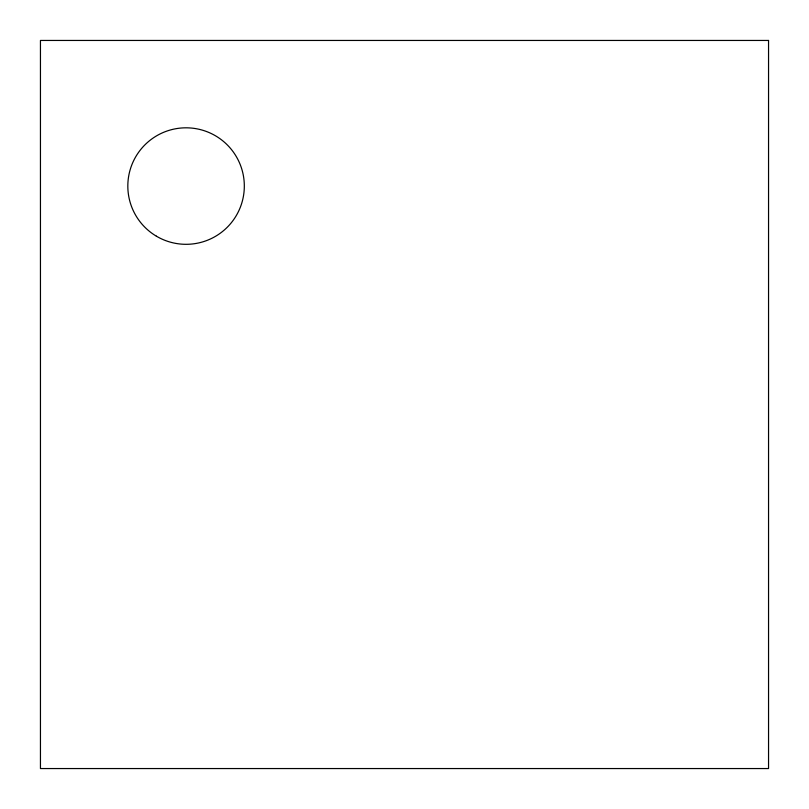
<?xml version="1.0" encoding="UTF-8"?>
<svg xmlns="http://www.w3.org/2000/svg" width="809" height="809" viewBox="0 0 809 809"><rect width="100%" height="100%" fill="white"/><g stroke="black" fill="none" stroke-linecap="round" stroke-linejoin="round"><path stroke-width="1.21" d="M768.55 40.45L40.45 40.45L40.45 768.55L768.55 768.55L768.55 40.45M156.38 236.177A58.248 58.248 0 0 0 244.318 186.727A58.248 58.248 0 0 0 157.522 135.295A58.248 58.248 0 0 0 156.38 236.177"/></g></svg>
